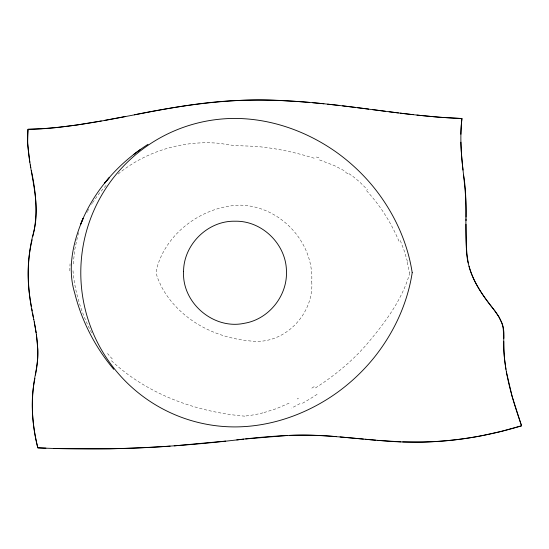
<?xml version="1.0" encoding="UTF-8"?>
<svg xmlns="http://www.w3.org/2000/svg" width="549" height="549" viewBox="0 0 549 549"><rect width="100%" height="100%" fill="white"/><g stroke="black" fill="none" stroke-linecap="round" stroke-linejoin="round"><path stroke-width="0.41" stroke-dasharray="2.75 2.06" d="M73.003 270.726C74.76 292.59 81.774 314.007 91.903 333.401M73.23 263.952L74.719 249.774L77.732 235.878M77.931 235.198L79.166 231.115M409.877 272.675C402.513 299.123 385.851 321.549 368.448 342.288C353.391 360.288 335.096 375.317 315.401 387.978M86.9 212.58L87.497 211.461M87.792 210.905L88.705 209.238M91.587 204.345L92.266 203.281M92.603 202.746L99.163 193.481L106.533 184.876M118.083 174.054C146.631 150.618 184.896 139.57 221.563 143.55C235.253 146.755 249.321 145.265 263.197 147.18C280.937 149.218 298.416 153.267 315.449 158.613M297.181 398.958L298.519 398.224M289.055 403.172L276.566 408.593L262.916 412.923M244.779 416.156C196.398 412.107 146.878 394.203 111.179 360.446M319.511 159.937L334.341 165.578L345.925 171.583M352.801 176.277L359.526 181.843L367.487 189.721M400.317 240.565L404.188 250.715L407.598 262.12M69.833 270.89A99.067 64.981 -87 0 1 70.059 263.767M407.118 262.23A129.962 120.334 66.5 0 1 409.389 272.743M366.519 190.627A171.027 167.033 61.9 0 1 398.931 241.141M348.917 173.635A76.551 64.068 49.5 0 1 352.746 176.366M345.568 172.338A77.299 65.832 50.5 0 1 348.567 174.287M316.313 157.007A185.85 122.969 9 0 1 320.431 158.359M262.902 412.862A126.126 125.707 25.9 0 1 244.772 416.073M299.974 403.611A143.474 113.664 -25.8 0 1 291.444 408.058M317.123 394.326A174.232 112.799 -26.7 0 1 302.019 403.536M314.158 386.64A213.197 130.346 -26.9 0 1 311.647 388.26M112.291 358.936A81.828 53.569 55.8 0 1 107.549 353.501M311.75 281.651C314.069 314.062 284.471 344.786 251.737 341.101C227.698 339.131 203.837 330.704 185.137 315.229C175.268 307.056 166.752 297.084 160.953 285.617C158.654 280.079 154.763 274.081 156.911 267.898C166.875 231.925 203.59 205.813 240.462 205.154C280.059 206.115 313.891 241.834 311.75 281.651"/><path stroke-width="0.82" d="M466.094 217.15L466.108 211.845A243.077 243.077 0 0 0 465.957 204.338C465.312 183.538 461.352 162.991 460.892 142.184M503.79 341.423L503.852 349.054A141.745 141.745 0 0 0 504.538 359.183L505.917 369.326M503.824 338.328L503.117 327.135A27.731 27.731 0 0 0 502.006 323.217L498.828 316.752L494.1 309.945M466.06 220.698L466.08 218.927M466.012 224.191L466.321 248.093M460.892 134.258L460.92 132.824A170.005 170.005 0 0 1 461.942 118.509C403.378 116.244 345.767 103.72 287.23 100.886C235.85 97.255 184.622 104.66 134.381 114.789M35.507 375.029L37.572 359.808A99.547 99.547 0 0 0 37.806 349.541L36.46 335M34.91 378.385C30.037 401.374 32.377 425.18 37.819 447.847L45.903 448.156M32.789 236.516C38.286 214.741 35.994 192.081 31.286 170.389M32.144 239.755C26.75 261.681 27.031 284.547 31.471 306.61M148.017 144.325C131.547 154.845 116.69 167.953 104.543 183.284L109.066 177.842C96.988 191.704 87.126 207.556 80.49 224.726L83.112 218.433C73.168 241.608 67.074 268.132 74.671 292.898C81.65 320.911 95.169 347.27 113.794 369.326M133.997 154.194L140.565 149.39M125.488 116.484L104.344 120.437M101.297 120.979L77.018 124.987L56.437 127.608M243.722 439.159L239.735 439.584C172.77 447.497 105.223 450.921 37.819 447.847C31.169 422.243 30.497 395.362 36.419 369.566C39.432 352.856 37.044 335.871 33.777 319.401M236.791 439.907C269.834 435.947 303.233 433.401 336.455 436.647M225.646 441.094L174.198 445.857M245.712 438.953L287.649 435.439M55.669 127.691L43.33 128.727M170.115 446.152L165.963 446.44A1126.973 1126.973 0 0 1 109.882 448.773L53.96 448.416M42.561 128.775L28.006 129.31L27.546 143.083L29.818 162.236M289.646 435.357C320.671 434.06 351.525 438.294 382.385 440.744C429.208 444.958 476.649 439.639 521.55 425.804C511.702 397.366 502.561 367.727 503.831 337.278C504.86 326.408 499.638 316.43 492.872 308.325C478.975 291.334 466.835 271.405 466.362 248.807M402.671 441.897L422.552 442.082A341.018 341.018 0 0 0 483.189 435.419L500.729 431.514L521.55 425.804L512.183 396.618L506.356 371.838M400.88 441.828L377.65 440.367M308.963 102.395C282.769 100.179 256.41 99.28 230.148 100.865A413.328 413.328 0 0 0 216.574 101.915C153.205 107.57 91.8 127.725 28.006 129.31C24.904 163.89 42.65 197.866 33.585 232.405C25.789 261.029 27.203 290.97 33.825 319.669M375.866 440.216L365.16 439.262M340.023 436.942L363.376 439.09M312.704 102.718L323.903 103.788M327.636 104.173L338.843 105.408M416.945 115.105L439.523 117.273L461.942 118.509C459.897 135.665 461.05 152.986 463.02 170.087M413.212 114.686L400.276 113.149M342.583 105.847L355.622 107.432M357.481 107.666L368.647 109.086M398.416 112.916L389.111 111.735M385.391 111.262L372.366 109.567M493.578 309.252C483.443 296.192 473.204 282.55 469.018 266.258M468.249 262.985C463.212 233.963 468.626 204.242 463.576 175.152M32.631 313.143L33.427 317.494M30.291 164.968L30.785 167.685M34.223 321.844L36.117 332.783M31.849 308.792L32.233 310.967M183.572 271.529C181.856 302.952 213.685 330.011 244.429 323.272C268.667 319.305 287.395 295.959 286.448 271.535C286.448 244.511 262.161 220.52 235.034 221.22C207.906 220.52 183.586 244.511 183.572 271.529M412.196 272.675C407.468 303.549 393.88 332.68 374.514 357.076A193.564 190.846 0 0 1 337.381 392.418C307.701 413.733 271.741 426.772 235.034 426.916A154.242 154.242 0 0 1 80.792 272.675A154.242 154.242 0 0 1 235.034 118.433C271.741 118.577 307.701 131.616 337.381 152.931A193.564 190.846 0 0 1 374.507 188.273C393.88 212.662 407.468 241.8 412.196 272.675"/></g></svg>
